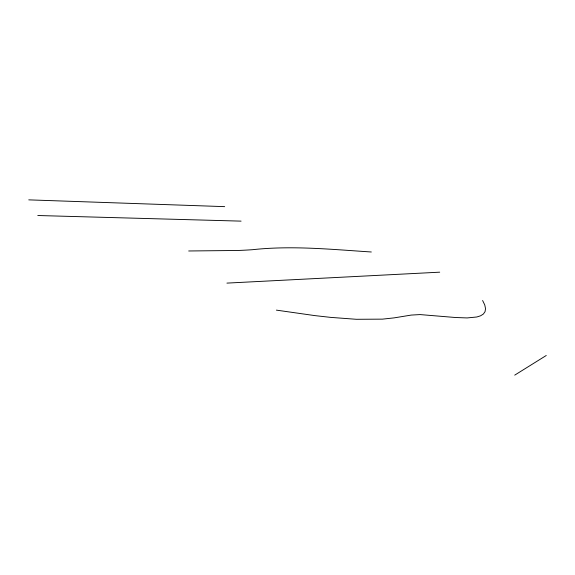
<?xml version="1.0" encoding="UTF-8"?>
<svg xmlns="http://www.w3.org/2000/svg" width="575" height="575" viewBox="0 0 575 575"><rect width="100%" height="100%" fill="white"/><g stroke="black" fill="none" stroke-linecap="round" stroke-linejoin="round"><path stroke-width="0.86" d="M514.718 375.137L546.25 355.494M226.931 283.108L439.702 272.176M188.686 250.98L238.194 250.47A195.155 37.605 6.1 0 0 252.389 249.708C291.963 245.374 331.768 249.435 371.321 251.987M37.778 215.517L241.076 221.131M28.75 199.863L224.681 206.641M276.388 310.126L314.906 315.618L330.733 317.386L356.342 319.29L382.468 319.139L394.119 317.874L411.233 315.078L420.052 314.582L455.479 317.508L467.166 317.932L476.848 316.983L480.563 315.804L483.338 314.065L485.034 311.707L485.544 308.674L484.761 304.951L482.605 300.495"/></g></svg>
